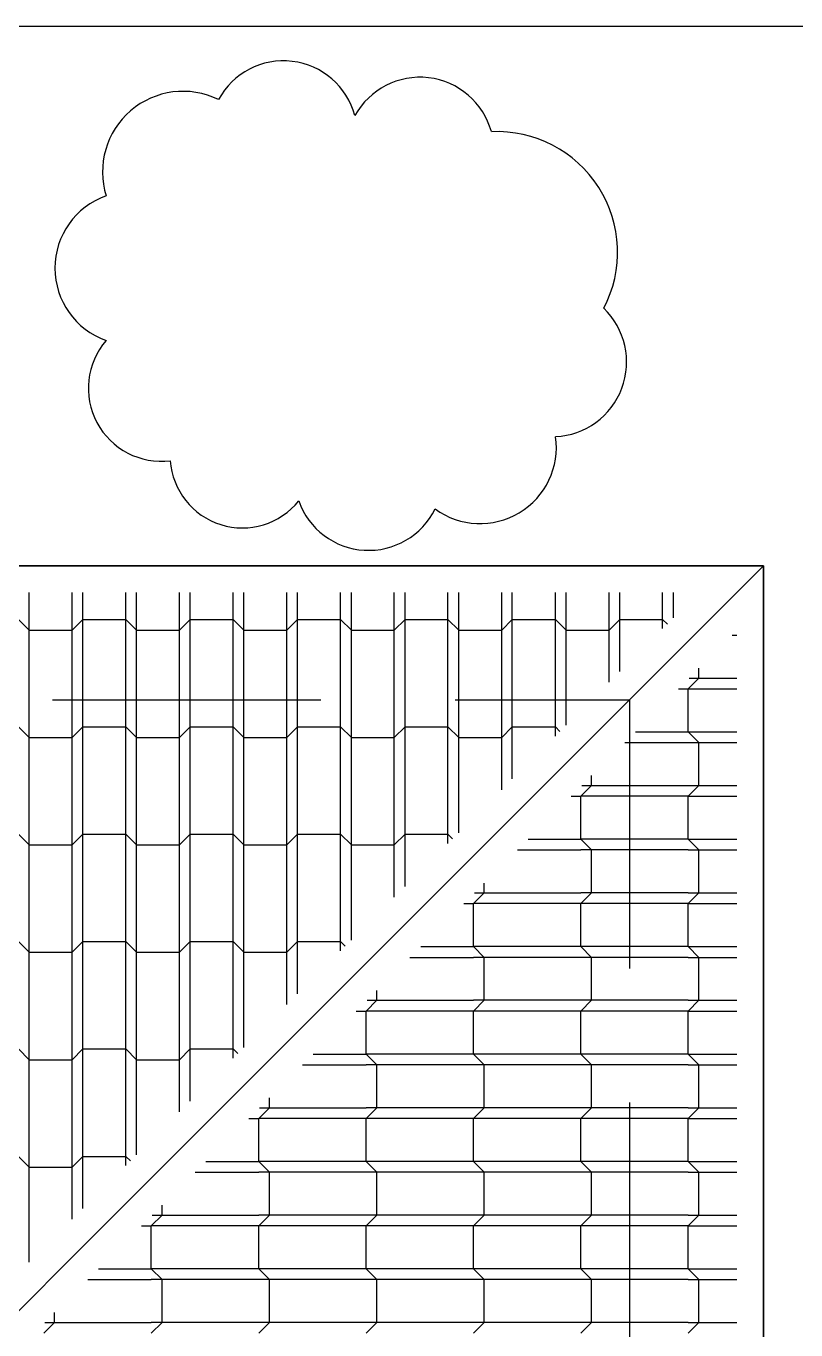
# Model space of a CAD drawing. Header units: metres. Extents: x -220 to 294, y -29 to 18.
# Drawn here: x -180.156 to -179.439, y 9.087 to 10.301 of the extents above; entities that cross this region are included whole.
import ezdxf

# ---------------------------------------------------------------- set-up
doc = ezdxf.new("R2010")
doc.units = ezdxf.units.M
doc.header["$MEASUREMENT"] = 0
doc.linetypes.add('DASHED2', pattern=[0.375, 0.25, -0.125])
for name, color, linetype in [('Olculendirme', 7, 'Continuous'), ('Revizyon_Bulutu', 7, 'Continuous'), ('Rota', 7, 'Continuous'), ('Tarama', 7, 'Continuous')]:
    doc.layers.add(name, color=color, linetype=linetype)

msp = doc.modelspace()

# ---------------------------------------------------------------- linework, layer by layer
at = {"layer": 'Olculendirme', "color": 158, "linetype": 'Continuous', "lineweight": -3}
msp.add_lwpolyline([(-184.4745, 10.3012), (-178.8329, 10.3012)], dxfattribs=at)
at = {"layer": 'Revizyon_Bulutu', "color": 95, "linetype": 'Continuous', "lineweight": -3}
for centre, radius, start, end in [((-179.916, 10.2), 0.0688, 14.9685, 151.6118), ((-179.789, 10.1844), 0.0691, 15.5314, 151.0489), ((-180.0095, 10.1654), 0.075, 63.9275, 197.2751), ((-179.7172, 10.0906), 0.1123, 332.3048, 92.6376), ((-180.0574, 10.0758), 0.0714, 109.4641, 250.5359), ((-179.666, 9.9883), 0.0695, 272.7701, 46.1178), ((-180.0296, 9.964), 0.0681, 139.1917, 276.9532), ((-179.7329, 9.9089), 0.071, 233.9268, 8.0008), ((-179.9543, 9.9012), 0.0673, 184.0697, 321.2222), ((-179.8367, 9.8821), 0.0691, 199.5448, 333.7223)]:
    msp.add_arc(centre, radius, start, end, dxfattribs=at)
at = {"layer": 'Rota', "color": 166, "linetype": 'Continuous', "lineweight": -3}
for points in [[(-184.0061, 9.7987), (-179.4689, 9.7987)], [(-179.4689, 9.7987), (-184.0061, 9.7987)], [(-180.8064, 8.4612), (-179.4689, 9.7987)], [(-179.4689, 9.7987), (-180.8064, 8.4612)], [(-179.4689, 9.7987), (-179.4689, 7.1237)], [(-179.4689, 7.1237), (-179.4689, 9.7987)]]:
    msp.add_lwpolyline(points, dxfattribs=at)
at = {"layer": 'Rota', "color": 198, "linetype": 'DASHED2', "lineweight": -3}
for points in [[(-183.8811, 9.6737), (-179.5939, 9.6737)], [(-179.5939, 9.6737), (-179.5939, 7.2487)]]:
    msp.add_lwpolyline(points, dxfattribs=at)
at = {"layer": 'Tarama', "color": 13, "linetype": 'Continuous', "lineweight": -3}
for points in [[(-180.1528, 9.7487), (-180.1528, 9.7737)], [(-180.1128, 9.7487), (-180.1128, 9.7737)], [(-180.1028, 9.7487), (-180.1028, 9.7737)], [(-180.0629, 9.7487), (-180.0629, 9.7737)], [(-180.0528, 9.7487), (-180.0528, 9.7737)], [(-180.0128, 9.7487), (-180.0128, 9.7737)], [(-180.0028, 9.7487), (-180.0028, 9.7737)], [(-179.9628, 9.7487), (-179.9628, 9.7737)], [(-179.9529, 9.7487), (-179.9529, 9.7737)], [(-179.9128, 9.7487), (-179.9128, 9.7737)], [(-179.9028, 9.7487), (-179.9028, 9.7737)], [(-179.8628, 9.7487), (-179.8628, 9.7737)], [(-179.8528, 9.7487), (-179.8528, 9.7737)], [(-179.8129, 9.7487), (-179.8129, 9.7737)], [(-179.8028, 9.7487), (-179.8028, 9.7737)], [(-179.7628, 9.7487), (-179.7628, 9.7737)], [(-179.7528, 9.7487), (-179.7528, 9.7737)], [(-179.7128, 9.7487), (-179.7128, 9.7737)], [(-179.7029, 9.7487), (-179.7029, 9.7737)], [(-179.6628, 9.7487), (-179.6628, 9.7737)], [(-179.6528, 9.7487), (-179.6528, 9.7737)], [(-179.6128, 9.7487), (-179.6128, 9.7737)], [(-179.6028, 9.7487), (-179.6028, 9.7737)], [(-179.5629, 9.7487), (-179.5629, 9.7737)], [(-179.5528, 9.7501), (-179.5528, 9.7737)], [(-180.1628, 9.7487), (-180.1528, 9.7387)], [(-180.1528, 9.6487), (-180.1528, 9.7487)], [(-180.1528, 9.7387), (-180.1128, 9.7387)], [(-180.1128, 9.6487), (-180.1128, 9.7487)], [(-180.1128, 9.7387), (-180.1028, 9.7487)], [(-180.1028, 9.6487), (-180.1028, 9.7487)], [(-180.1028, 9.7487), (-180.0629, 9.7487)], [(-180.0629, 9.6487), (-180.0629, 9.7487)], [(-180.0629, 9.7487), (-180.0528, 9.7387)], [(-180.0528, 9.6487), (-180.0528, 9.7487)], [(-180.0528, 9.7387), (-180.0128, 9.7387)], [(-180.0128, 9.6487), (-180.0128, 9.7487)], [(-180.0128, 9.7387), (-180.0028, 9.7487)], [(-180.0028, 9.6487), (-180.0028, 9.7487)], [(-180.0028, 9.7487), (-179.9628, 9.7487)], [(-179.9628, 9.6487), (-179.9628, 9.7487)], [(-179.9628, 9.7487), (-179.9529, 9.7387)], [(-179.9529, 9.6487), (-179.9529, 9.7487)], [(-179.9529, 9.7387), (-179.9128, 9.7387)], [(-179.9128, 9.6487), (-179.9128, 9.7487)], [(-179.9128, 9.7387), (-179.9028, 9.7487)], [(-179.9028, 9.6487), (-179.9028, 9.7487)], [(-179.9028, 9.7487), (-179.8628, 9.7487)], [(-179.8628, 9.6487), (-179.8628, 9.7487)], [(-179.8628, 9.7487), (-179.8528, 9.7387)], [(-179.8528, 9.6487), (-179.8528, 9.7487)], [(-179.8528, 9.7387), (-179.8129, 9.7387)], [(-179.8129, 9.6487), (-179.8129, 9.7487)], [(-179.8129, 9.7387), (-179.8028, 9.7487)], [(-179.8028, 9.6487), (-179.8028, 9.7487)], [(-179.8028, 9.7487), (-179.7628, 9.7487)], [(-179.7628, 9.6487), (-179.7628, 9.7487)], [(-179.7628, 9.7487), (-179.7528, 9.7387)], [(-179.7528, 9.6487), (-179.7528, 9.7487)], [(-179.7528, 9.7387), (-179.7128, 9.7387)], [(-179.7128, 9.6487), (-179.7128, 9.7487)], [(-179.7128, 9.7387), (-179.7029, 9.7487)], [(-179.7029, 9.6487), (-179.7029, 9.7487)], [(-179.7029, 9.7487), (-179.6628, 9.7487)], [(-179.6628, 9.6487), (-179.6628, 9.7487)], [(-179.6628, 9.7487), (-179.6528, 9.7387)], [(-179.6528, 9.6501), (-179.6528, 9.7487)], [(-179.6528, 9.7387), (-179.6128, 9.7387)], [(-179.6128, 9.6901), (-179.6128, 9.7487)], [(-179.6128, 9.7387), (-179.6028, 9.7487)], [(-179.6028, 9.7001), (-179.6028, 9.7487)], [(-179.6028, 9.7487), (-179.5629, 9.7487)], [(-179.5629, 9.7401), (-179.5629, 9.7487)], [(-179.5585, 9.7444), (-179.5629, 9.7487)], [(-179.4982, 9.734), (-179.4939, 9.734)], [(-179.5291, 9.694), (-179.5291, 9.7032)], [(-179.5391, 9.684), (-179.5291, 9.694)], [(-179.5382, 9.694), (-179.4939, 9.694)], [(-179.5482, 9.684), (-179.5391, 9.684)], [(-179.5391, 9.684), (-179.4939, 9.684)], [(-179.5391, 9.644), (-179.5391, 9.684)], [(-180.1628, 9.6487), (-180.1528, 9.6387)], [(-180.1528, 9.5487), (-180.1528, 9.6487)], [(-180.1128, 9.5487), (-180.1128, 9.6487)], [(-180.1128, 9.6387), (-180.1028, 9.6487)], [(-180.1028, 9.5487), (-180.1028, 9.6487)], [(-180.1028, 9.6487), (-180.0629, 9.6487)], [(-180.0629, 9.5487), (-180.0629, 9.6487)], [(-180.0629, 9.6487), (-180.0528, 9.6387)], [(-180.0528, 9.5487), (-180.0528, 9.6487)], [(-180.0128, 9.5487), (-180.0128, 9.6487)], [(-180.0128, 9.6387), (-180.0028, 9.6487)], [(-180.0028, 9.5487), (-180.0028, 9.6487)], [(-180.0028, 9.6487), (-179.9628, 9.6487)], [(-179.9628, 9.5487), (-179.9628, 9.6487)], [(-179.9628, 9.6487), (-179.9529, 9.6387)], [(-179.9529, 9.5487), (-179.9529, 9.6487)], [(-179.9128, 9.5487), (-179.9128, 9.6487)], [(-179.9128, 9.6387), (-179.9028, 9.6487)], [(-179.9028, 9.5487), (-179.9028, 9.6487)], [(-179.9028, 9.6487), (-179.8628, 9.6487)], [(-179.8628, 9.5487), (-179.8628, 9.6487)], [(-179.8628, 9.6487), (-179.8528, 9.6387)], [(-179.8528, 9.5487), (-179.8528, 9.6487)], [(-179.8129, 9.5487), (-179.8129, 9.6487)], [(-179.8129, 9.6387), (-179.8028, 9.6487)], [(-179.8028, 9.5487), (-179.8028, 9.6487)], [(-179.8028, 9.6487), (-179.7628, 9.6487)], [(-179.7628, 9.5487), (-179.7628, 9.6487)], [(-179.7628, 9.6487), (-179.7528, 9.6387)], [(-179.7528, 9.5501), (-179.7528, 9.6487)], [(-179.7128, 9.5901), (-179.7128, 9.6487)], [(-179.7128, 9.6387), (-179.7029, 9.6487)], [(-179.7029, 9.6001), (-179.7029, 9.6487)], [(-179.7029, 9.6487), (-179.6628, 9.6487)], [(-179.6628, 9.6401), (-179.6628, 9.6487)], [(-179.6586, 9.6444), (-179.6628, 9.6487)], [(-179.5882, 9.644), (-179.5391, 9.644)], [(-179.5391, 9.644), (-179.4939, 9.644)], [(-179.5291, 9.634), (-179.5391, 9.644)], [(-180.1528, 9.6387), (-180.1128, 9.6387)], [(-180.0528, 9.6387), (-180.0128, 9.6387)], [(-179.9529, 9.6387), (-179.9128, 9.6387)], [(-179.8528, 9.6387), (-179.8129, 9.6387)], [(-179.7528, 9.6387), (-179.7128, 9.6387)], [(-179.5982, 9.634), (-179.5391, 9.634)], [(-179.5391, 9.634), (-179.4939, 9.634)], [(-179.5291, 9.594), (-179.5291, 9.634)], [(-179.6391, 9.584), (-179.6291, 9.594)], [(-179.6382, 9.594), (-179.5391, 9.594)], [(-179.6291, 9.594), (-179.6291, 9.6032)], [(-179.5391, 9.594), (-179.4939, 9.594)], [(-179.5391, 9.584), (-179.5291, 9.594)], [(-179.6482, 9.584), (-179.6391, 9.584)], [(-179.5391, 9.584), (-179.6391, 9.584)], [(-179.6391, 9.544), (-179.6391, 9.584)], [(-179.5391, 9.584), (-179.4939, 9.584)], [(-179.5391, 9.544), (-179.5391, 9.584)], [(-180.1628, 9.5487), (-180.1528, 9.5387)], [(-180.1528, 9.4487), (-180.1528, 9.5487)], [(-180.1128, 9.4487), (-180.1128, 9.5487)], [(-180.1128, 9.5387), (-180.1028, 9.5487)], [(-180.1028, 9.4487), (-180.1028, 9.5487)], [(-180.1028, 9.5487), (-180.0629, 9.5487)], [(-180.0629, 9.4487), (-180.0629, 9.5487)], [(-180.0629, 9.5487), (-180.0528, 9.5387)], [(-180.0528, 9.4487), (-180.0528, 9.5487)], [(-180.0128, 9.4487), (-180.0128, 9.5487)], [(-180.0128, 9.5387), (-180.0028, 9.5487)], [(-180.0028, 9.4487), (-180.0028, 9.5487)], [(-180.0028, 9.5487), (-179.9628, 9.5487)], [(-179.9628, 9.4487), (-179.9628, 9.5487)], [(-179.9628, 9.5487), (-179.9529, 9.5387)], [(-179.9529, 9.4487), (-179.9529, 9.5487)], [(-179.9128, 9.4487), (-179.9128, 9.5487)], [(-179.9128, 9.5387), (-179.9028, 9.5487)], [(-179.9028, 9.4487), (-179.9028, 9.5487)], [(-179.9028, 9.5487), (-179.8628, 9.5487)], [(-179.8628, 9.4487), (-179.8628, 9.5487)], [(-179.8628, 9.5487), (-179.8528, 9.5387)], [(-179.8528, 9.4501), (-179.8528, 9.5487)], [(-179.8129, 9.4901), (-179.8129, 9.5487)], [(-179.8129, 9.5387), (-179.8028, 9.5487)], [(-179.8028, 9.5001), (-179.8028, 9.5487)], [(-179.8028, 9.5487), (-179.7628, 9.5487)], [(-179.7628, 9.5401), (-179.7628, 9.5487)], [(-179.7585, 9.5444), (-179.7628, 9.5487)], [(-179.6882, 9.544), (-179.6391, 9.544)], [(-179.5391, 9.544), (-179.6391, 9.544)], [(-179.6291, 9.534), (-179.6391, 9.544)], [(-179.5391, 9.544), (-179.4939, 9.544)], [(-179.5291, 9.534), (-179.5391, 9.544)], [(-180.1528, 9.5387), (-180.1128, 9.5387)], [(-180.0528, 9.5387), (-180.0128, 9.5387)], [(-179.9529, 9.5387), (-179.9128, 9.5387)], [(-179.8528, 9.5387), (-179.8129, 9.5387)], [(-179.6982, 9.534), (-179.6391, 9.534)], [(-179.5391, 9.534), (-179.6391, 9.534)], [(-179.6291, 9.494), (-179.6291, 9.534)], [(-179.5391, 9.534), (-179.4939, 9.534)], [(-179.5291, 9.494), (-179.5291, 9.534)], [(-179.7291, 9.494), (-179.7291, 9.5032)], [(-179.7482, 9.484), (-179.7391, 9.484)], [(-179.7391, 9.484), (-179.7291, 9.494)], [(-179.6391, 9.484), (-179.7391, 9.484)], [(-179.7391, 9.444), (-179.7391, 9.484)], [(-179.7382, 9.494), (-179.6391, 9.494)], [(-179.5391, 9.494), (-179.6391, 9.494)], [(-179.6391, 9.484), (-179.6291, 9.494)], [(-179.5391, 9.484), (-179.6391, 9.484)], [(-179.6391, 9.444), (-179.6391, 9.484)], [(-179.5391, 9.494), (-179.4939, 9.494)], [(-179.5391, 9.484), (-179.5291, 9.494)], [(-179.5391, 9.484), (-179.4939, 9.484)], [(-179.5391, 9.444), (-179.5391, 9.484)], [(-180.1628, 9.4487), (-180.1528, 9.4387)], [(-180.1528, 9.3487), (-180.1528, 9.4487)], [(-180.1128, 9.3487), (-180.1128, 9.4487)], [(-180.1128, 9.4387), (-180.1028, 9.4487)], [(-180.1028, 9.3487), (-180.1028, 9.4487)], [(-180.1028, 9.4487), (-180.0629, 9.4487)], [(-180.0629, 9.3487), (-180.0629, 9.4487)], [(-180.0629, 9.4487), (-180.0528, 9.4387)], [(-180.0528, 9.3487), (-180.0528, 9.4487)], [(-180.0128, 9.3487), (-180.0128, 9.4487)], [(-180.0128, 9.4387), (-180.0028, 9.4487)], [(-180.0028, 9.3487), (-180.0028, 9.4487)], [(-180.0028, 9.4487), (-179.9628, 9.4487)], [(-179.9628, 9.3487), (-179.9628, 9.4487)], [(-179.9628, 9.4487), (-179.9529, 9.4387)], [(-179.9529, 9.3501), (-179.9529, 9.4487)], [(-179.9128, 9.3901), (-179.9128, 9.4487)], [(-179.9128, 9.4387), (-179.9028, 9.4487)], [(-179.9028, 9.4001), (-179.9028, 9.4487)], [(-179.9028, 9.4487), (-179.8628, 9.4487)], [(-179.8628, 9.4401), (-179.8628, 9.4487)], [(-179.8586, 9.4444), (-179.8628, 9.4487)], [(-180.1528, 9.4387), (-180.1128, 9.4387)], [(-180.0528, 9.4387), (-180.0128, 9.4387)], [(-179.9529, 9.4387), (-179.9128, 9.4387)], [(-179.7982, 9.434), (-179.7391, 9.434)], [(-179.7882, 9.444), (-179.7391, 9.444)], [(-179.6391, 9.444), (-179.7391, 9.444)], [(-179.7291, 9.434), (-179.7391, 9.444)], [(-179.6391, 9.434), (-179.7391, 9.434)], [(-179.7291, 9.394), (-179.7291, 9.434)], [(-179.5391, 9.444), (-179.6391, 9.444)], [(-179.6291, 9.434), (-179.6391, 9.444)], [(-179.5391, 9.434), (-179.6391, 9.434)], [(-179.6291, 9.394), (-179.6291, 9.434)], [(-179.5391, 9.444), (-179.4939, 9.444)], [(-179.5291, 9.434), (-179.5391, 9.444)], [(-179.5391, 9.434), (-179.4939, 9.434)], [(-179.5291, 9.394), (-179.5291, 9.434)], [(-179.8291, 9.394), (-179.8291, 9.4032)], [(-179.8391, 9.384), (-179.8291, 9.394)], [(-179.8382, 9.394), (-179.7391, 9.394)], [(-179.6391, 9.394), (-179.7391, 9.394)], [(-179.7391, 9.384), (-179.7291, 9.394)], [(-179.5391, 9.394), (-179.6391, 9.394)], [(-179.6391, 9.384), (-179.6291, 9.394)], [(-179.5391, 9.394), (-179.4939, 9.394)], [(-179.5391, 9.384), (-179.5291, 9.394)], [(-179.8482, 9.384), (-179.8391, 9.384)], [(-179.7391, 9.384), (-179.8391, 9.384)], [(-179.8391, 9.344), (-179.8391, 9.384)], [(-179.6391, 9.384), (-179.7391, 9.384)], [(-179.7391, 9.344), (-179.7391, 9.384)], [(-179.5391, 9.384), (-179.6391, 9.384)], [(-179.6391, 9.344), (-179.6391, 9.384)], [(-179.5391, 9.384), (-179.4939, 9.384)], [(-179.5391, 9.344), (-179.5391, 9.384)], [(-180.1628, 9.3487), (-180.1528, 9.3387)], [(-180.1528, 9.2487), (-180.1528, 9.3487)], [(-180.1128, 9.2487), (-180.1128, 9.3487)], [(-180.1128, 9.3387), (-180.1028, 9.3487)], [(-180.1028, 9.2487), (-180.1028, 9.3487)], [(-180.1028, 9.3487), (-180.0629, 9.3487)], [(-180.0629, 9.2487), (-180.0629, 9.3487)], [(-180.0629, 9.3487), (-180.0528, 9.3387)], [(-180.0528, 9.2501), (-180.0528, 9.3487)], [(-180.0128, 9.2901), (-180.0128, 9.3487)], [(-180.0128, 9.3387), (-180.0028, 9.3487)], [(-180.0028, 9.3001), (-180.0028, 9.3487)], [(-180.0028, 9.3487), (-179.9628, 9.3487)], [(-179.9628, 9.3401), (-179.9628, 9.3487)], [(-179.9586, 9.3444), (-179.9628, 9.3487)], [(-180.1528, 9.3387), (-180.1128, 9.3387)], [(-180.0528, 9.3387), (-180.0128, 9.3387)], [(-179.8882, 9.344), (-179.8391, 9.344)], [(-179.7391, 9.344), (-179.8391, 9.344)], [(-179.8291, 9.334), (-179.8391, 9.344)], [(-179.6391, 9.344), (-179.7391, 9.344)], [(-179.7291, 9.334), (-179.7391, 9.344)], [(-179.5391, 9.344), (-179.6391, 9.344)], [(-179.6291, 9.334), (-179.6391, 9.344)], [(-179.5391, 9.344), (-179.4939, 9.344)], [(-179.5291, 9.334), (-179.5391, 9.344)], [(-179.8982, 9.334), (-179.8391, 9.334)], [(-179.7391, 9.334), (-179.8391, 9.334)], [(-179.8291, 9.294), (-179.8291, 9.334)], [(-179.6391, 9.334), (-179.7391, 9.334)], [(-179.7291, 9.294), (-179.7291, 9.334)], [(-179.5391, 9.334), (-179.6391, 9.334)], [(-179.6291, 9.294), (-179.6291, 9.334)], [(-179.5391, 9.334), (-179.4939, 9.334)], [(-179.5291, 9.294), (-179.5291, 9.334)], [(-179.9291, 9.294), (-179.9291, 9.3032)], [(-179.9391, 9.284), (-179.9291, 9.294)], [(-179.9382, 9.294), (-179.8391, 9.294)], [(-179.7391, 9.294), (-179.8391, 9.294)], [(-179.8391, 9.284), (-179.8291, 9.294)], [(-179.6391, 9.294), (-179.7391, 9.294)], [(-179.7391, 9.284), (-179.7291, 9.294)], [(-179.5391, 9.294), (-179.6391, 9.294)], [(-179.6391, 9.284), (-179.6291, 9.294)], [(-179.5391, 9.294), (-179.4939, 9.294)], [(-179.5391, 9.284), (-179.5291, 9.294)], [(-179.9482, 9.284), (-179.9391, 9.284)], [(-179.8391, 9.284), (-179.9391, 9.284)], [(-179.9391, 9.244), (-179.9391, 9.284)], [(-179.7391, 9.284), (-179.8391, 9.284)], [(-179.8391, 9.244), (-179.8391, 9.284)], [(-179.6391, 9.284), (-179.7391, 9.284)], [(-179.7391, 9.244), (-179.7391, 9.284)], [(-179.5391, 9.284), (-179.6391, 9.284)], [(-179.6391, 9.244), (-179.6391, 9.284)], [(-179.5391, 9.284), (-179.4939, 9.284)], [(-179.5391, 9.244), (-179.5391, 9.284)], [(-180.1628, 9.2487), (-180.1528, 9.2387)], [(-180.1528, 9.1501), (-180.1528, 9.2487)], [(-180.1128, 9.1901), (-180.1128, 9.2487)], [(-180.1128, 9.2387), (-180.1028, 9.2487)], [(-180.1028, 9.2001), (-180.1028, 9.2487)], [(-180.1028, 9.2487), (-180.0629, 9.2487)], [(-180.0629, 9.2401), (-180.0629, 9.2487)], [(-180.0585, 9.2444), (-180.0629, 9.2487)], [(-179.9882, 9.244), (-179.9391, 9.244)], [(-179.8391, 9.244), (-179.9391, 9.244)], [(-179.9291, 9.234), (-179.9391, 9.244)], [(-179.7391, 9.244), (-179.8391, 9.244)], [(-179.8291, 9.234), (-179.8391, 9.244)], [(-179.6391, 9.244), (-179.7391, 9.244)], [(-179.7291, 9.234), (-179.7391, 9.244)], [(-179.5391, 9.244), (-179.6391, 9.244)], [(-179.6291, 9.234), (-179.6391, 9.244)], [(-179.5391, 9.244), (-179.4939, 9.244)], [(-179.5291, 9.234), (-179.5391, 9.244)], [(-180.1528, 9.2387), (-180.1128, 9.2387)], [(-179.9982, 9.234), (-179.9391, 9.234)], [(-179.8391, 9.234), (-179.9391, 9.234)], [(-179.9291, 9.194), (-179.9291, 9.234)], [(-179.7391, 9.234), (-179.8391, 9.234)], [(-179.8291, 9.194), (-179.8291, 9.234)], [(-179.6391, 9.234), (-179.7391, 9.234)], [(-179.7291, 9.194), (-179.7291, 9.234)], [(-179.5391, 9.234), (-179.6391, 9.234)], [(-179.6291, 9.194), (-179.6291, 9.234)], [(-179.5391, 9.234), (-179.4939, 9.234)], [(-179.5291, 9.194), (-179.5291, 9.234)], [(-180.0291, 9.194), (-180.0291, 9.2032)], [(-180.0391, 9.184), (-180.0291, 9.194)], [(-180.0382, 9.194), (-179.9391, 9.194)], [(-179.8391, 9.194), (-179.9391, 9.194)], [(-179.9391, 9.184), (-179.9291, 9.194)], [(-179.7391, 9.194), (-179.8391, 9.194)], [(-179.8391, 9.184), (-179.8291, 9.194)], [(-179.6391, 9.194), (-179.7391, 9.194)], [(-179.7391, 9.184), (-179.7291, 9.194)], [(-179.5391, 9.194), (-179.6391, 9.194)], [(-179.6391, 9.184), (-179.6291, 9.194)], [(-179.5391, 9.194), (-179.4939, 9.194)], [(-179.5391, 9.184), (-179.5291, 9.194)], [(-180.0482, 9.184), (-180.0391, 9.184)], [(-179.9391, 9.184), (-180.0391, 9.184)], [(-180.0391, 9.144), (-180.0391, 9.184)], [(-179.8391, 9.184), (-179.9391, 9.184)], [(-179.9391, 9.144), (-179.9391, 9.184)], [(-179.7391, 9.184), (-179.8391, 9.184)], [(-179.8391, 9.144), (-179.8391, 9.184)], [(-179.6391, 9.184), (-179.7391, 9.184)], [(-179.7391, 9.144), (-179.7391, 9.184)], [(-179.5391, 9.184), (-179.6391, 9.184)], [(-179.6391, 9.144), (-179.6391, 9.184)], [(-179.5391, 9.184), (-179.4939, 9.184)], [(-179.5391, 9.144), (-179.5391, 9.184)], [(-180.0882, 9.144), (-180.0391, 9.144)], [(-179.9391, 9.144), (-180.0391, 9.144)], [(-180.0291, 9.134), (-180.0391, 9.144)], [(-179.8391, 9.144), (-179.9391, 9.144)], [(-179.9291, 9.134), (-179.9391, 9.144)], [(-179.7391, 9.144), (-179.8391, 9.144)], [(-179.8291, 9.134), (-179.8391, 9.144)], [(-179.6391, 9.144), (-179.7391, 9.144)], [(-179.7291, 9.134), (-179.7391, 9.144)], [(-179.5391, 9.144), (-179.6391, 9.144)], [(-179.6291, 9.134), (-179.6391, 9.144)], [(-179.5391, 9.144), (-179.4939, 9.144)], [(-179.5291, 9.134), (-179.5391, 9.144)], [(-180.0982, 9.134), (-180.0391, 9.134)], [(-179.9391, 9.134), (-180.0391, 9.134)], [(-180.0291, 9.094), (-180.0291, 9.134)], [(-179.8391, 9.134), (-179.9391, 9.134)], [(-179.9291, 9.094), (-179.9291, 9.134)], [(-179.7391, 9.134), (-179.8391, 9.134)], [(-179.8291, 9.094), (-179.8291, 9.134)], [(-179.6391, 9.134), (-179.7391, 9.134)], [(-179.7291, 9.094), (-179.7291, 9.134)], [(-179.5391, 9.134), (-179.6391, 9.134)], [(-179.6291, 9.094), (-179.6291, 9.134)], [(-179.5391, 9.134), (-179.4939, 9.134)], [(-179.5291, 9.094), (-179.5291, 9.134)], [(-180.1391, 9.084), (-180.1291, 9.094)], [(-180.1382, 9.094), (-180.0391, 9.094)], [(-180.1291, 9.094), (-180.1291, 9.1032)], [(-179.9391, 9.094), (-180.0391, 9.094)], [(-180.0391, 9.084), (-180.0291, 9.094)], [(-179.8391, 9.094), (-179.9391, 9.094)], [(-179.9391, 9.084), (-179.9291, 9.094)], [(-179.7391, 9.094), (-179.8391, 9.094)], [(-179.8391, 9.084), (-179.8291, 9.094)], [(-179.6391, 9.094), (-179.7391, 9.094)], [(-179.7391, 9.084), (-179.7291, 9.094)], [(-179.5391, 9.094), (-179.6391, 9.094)], [(-179.6391, 9.084), (-179.6291, 9.094)], [(-179.5391, 9.094), (-179.4939, 9.094)], [(-179.5391, 9.084), (-179.5291, 9.094)]]:
    msp.add_lwpolyline(points, dxfattribs=at)

doc.saveas('drawing.dxf')
